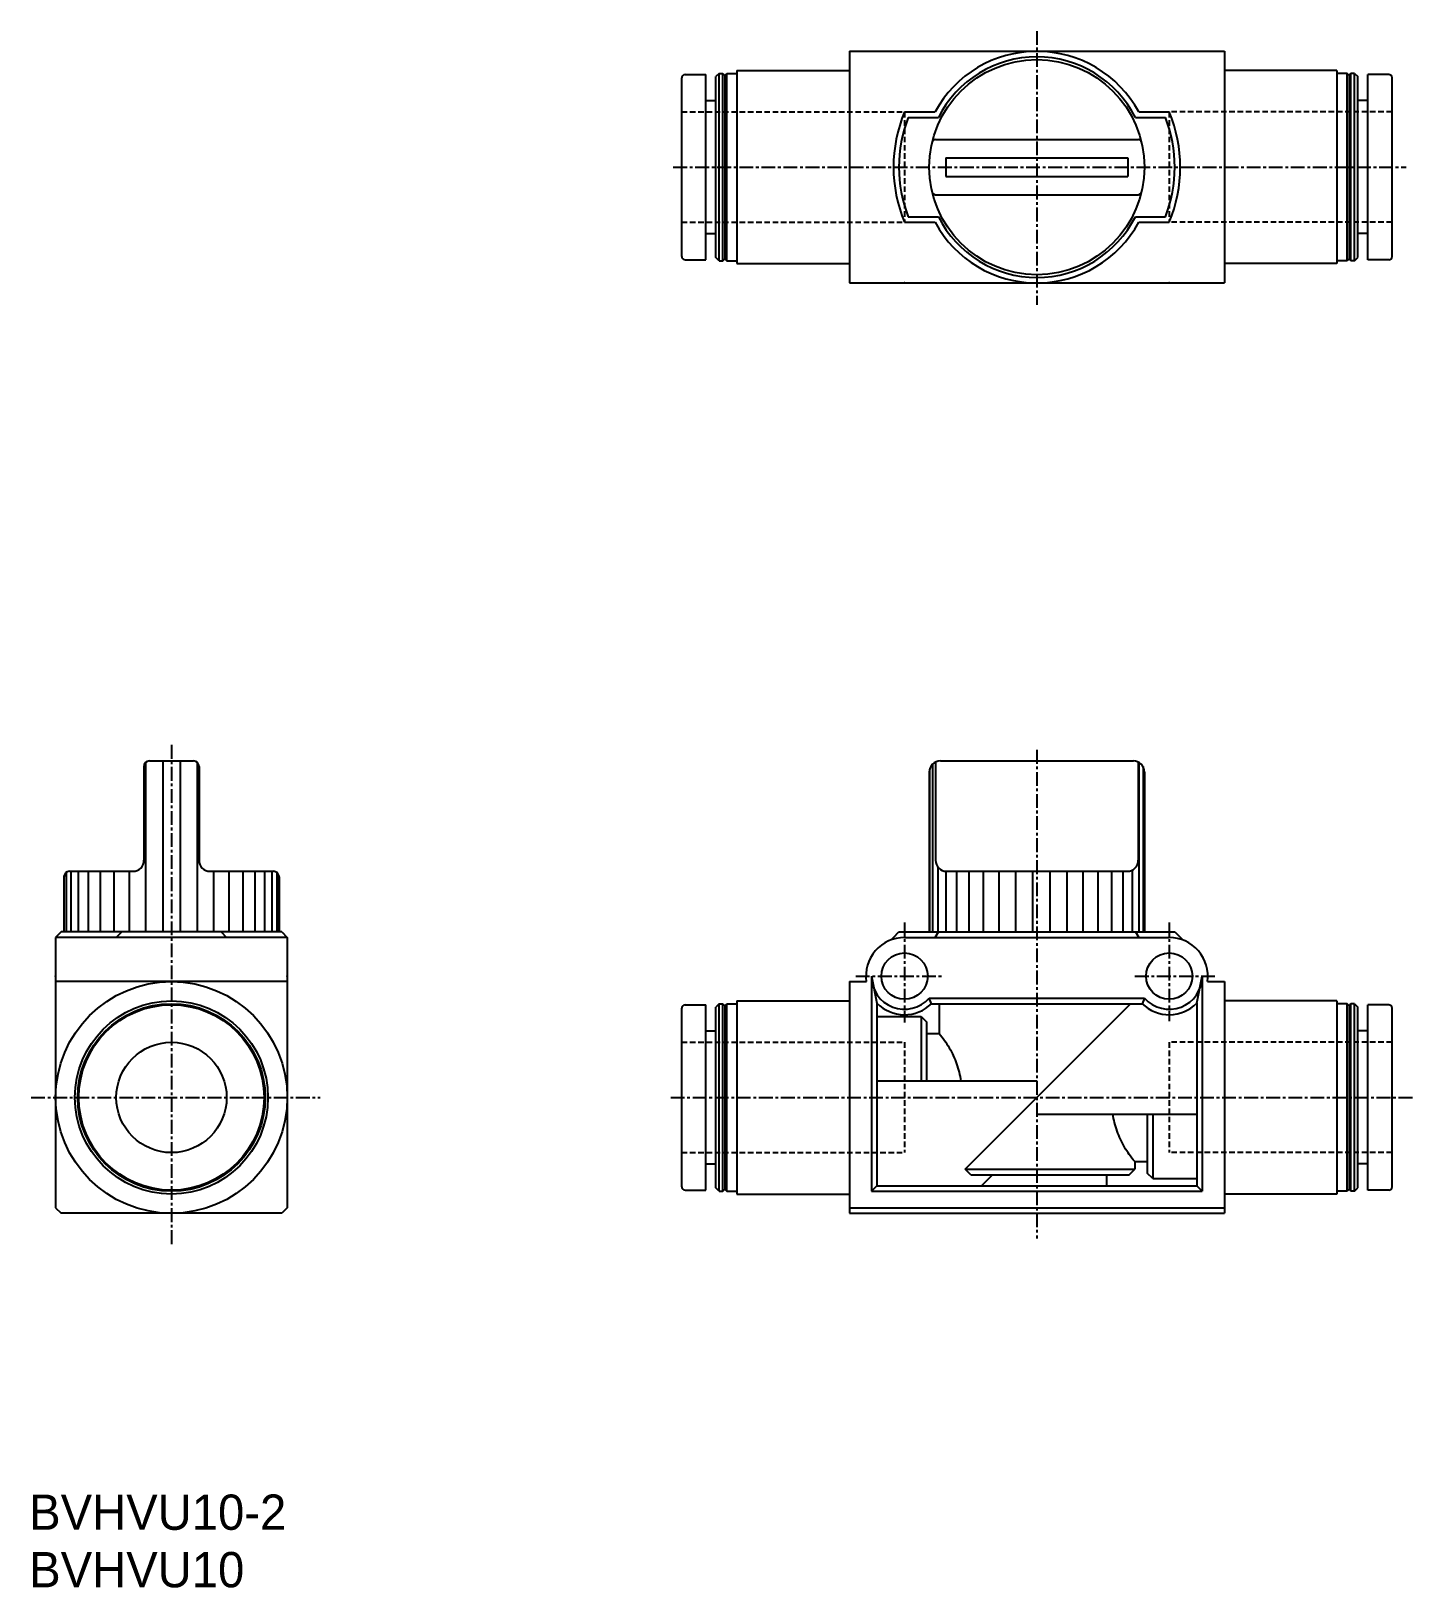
# Model space of a CAD drawing. Extents: x 92 to 218, y -38 to 103.
import ezdxf

# ---------------------------------------------------------------- set-up
doc = ezdxf.new("R2010")
doc.units = 0
doc.linetypes.add('CENTER', pattern=[2, 1.25, -0.25, 0.25, -0.25])
doc.linetypes.add('DASHED', pattern=[0.75, 0.5, -0.25])
doc.layers.get('0').update_dxf_attribs({"linetype": 'CONTINUOUS'})
doc.layers.add('CENTER', color=1, linetype='CENTER')

msp = doc.modelspace()

# ---------------------------------------------------------------- linework, layer by layer
at = {"color": 7, "linetype": 'CONTINUOUS'}
for p, q in [((166.5, 101.31), (200.5, 101.31)), ((166.5, 101.31), (166.5, 80.31)), ((200.5, 101.31), (200.5, 80.31)), ((151.3, 82.71), (151.3, 98.91)), ((151.6, 99.21), (153.5, 99.21)), ((153.5, 82.41), (153.5, 99.21)), ((154.7, 99.31), (154.4, 99.01)), ((154.4, 82.61), (154.4, 99.01)), ((154.7, 82.31), (154.7, 99.31)), ((154.7, 99.31), (155.03, 99.31)), ((155.03, 82.31), (155.03, 99.31)), ((155.03, 99.31), (155.2, 99.11)), ((155.2, 99.11), (155.38, 99.31)), ((155.2, 99.11), (155.2, 82.51)), ((155.38, 82.31), (155.38, 99.31)), ((155.38, 99.31), (156.3, 99.31)), ((156.3, 99.56), (156.3, 82.06)), ((156.3, 99.56), (166.5, 99.56)), ((210.7, 99.56), (200.5, 99.56)), ((210.7, 99.56), (210.7, 82.06)), ((211.63, 99.31), (210.7, 99.31)), ((211.63, 82.31), (211.63, 99.31)), ((211.8, 99.11), (211.63, 99.31)), ((211.98, 99.31), (211.8, 99.11)), ((211.8, 99.11), (211.8, 82.51)), ((211.98, 82.31), (211.98, 99.31)), ((212.3, 99.31), (211.98, 99.31)), ((212.3, 82.31), (212.3, 99.31)), ((212.3, 99.31), (212.6, 99.01)), ((212.6, 82.61), (212.6, 99.01)), ((213.5, 82.41), (213.5, 99.21)), ((215.4, 99.21), (213.5, 99.21)), ((215.7, 82.71), (215.7, 98.91)), ((153.5, 96.84), (154.4, 96.84)), ((213.5, 96.84), (212.6, 96.84)), ((171.5, 95.81), (174.27, 95.81)), ((171.84, 95.31), (174.57, 95.31)), ((192.43, 95.31), (195.16, 95.31)), ((192.74, 95.81), (195.5, 95.81)), ((174.31, 93.31), (192.69, 93.31)), ((175.25, 91.66), (191.75, 91.66)), ((175.25, 91.66), (175.25, 89.96)), ((191.75, 91.66), (191.75, 89.96)), ((175.25, 89.96), (191.75, 89.96)), ((174.31, 88.31), (192.69, 88.31)), ((171.84, 86.31), (174.57, 86.31)), ((192.43, 86.31), (195.16, 86.31)), ((153.5, 84.79), (154.4, 84.79)), ((171.5, 85.81), (174.27, 85.81)), ((192.74, 85.81), (195.5, 85.81)), ((213.5, 84.79), (212.6, 84.79)), ((151.6, 82.41), (153.5, 82.41)), ((154.7, 82.31), (154.4, 82.61)), ((154.7, 82.31), (155.03, 82.31)), ((155.03, 82.31), (155.2, 82.51)), ((155.2, 82.51), (155.38, 82.31)), ((155.38, 82.31), (156.3, 82.31)), ((156.3, 82.06), (166.5, 82.06)), ((210.7, 82.06), (200.5, 82.06)), ((211.63, 82.31), (210.7, 82.31)), ((211.8, 82.51), (211.63, 82.31)), ((211.98, 82.31), (211.8, 82.51)), ((212.3, 82.31), (211.98, 82.31)), ((212.3, 82.31), (212.6, 82.61)), ((215.4, 82.41), (213.5, 82.41)), ((166.5, 80.31), (200.5, 80.31)), ((102.7, 36.86), (102.7, 21.48)), ((103.04, 36.98), (107.04, 36.98)), ((104.25, 36.98), (104.25, 21.48)), ((105.82, 36.98), (105.82, 21.48)), ((107.37, 36.86), (107.37, 21.48)), ((174.31, 36.88), (174.31, 27.98)), ((174.75, 36.98), (192.25, 36.98)), ((192.69, 36.88), (192.69, 27.98)), ((192.75, 36.85), (192.75, 21.48)), ((102.54, 36.48), (102.54, 27.98)), ((107.54, 36.48), (107.54, 27.98)), ((173.75, 35.98), (173.75, 21.48)), ((173.78, 36.23), (173.78, 21.48)), ((174.04, 36.68), (174.04, 21.48)), ((193.13, 36.47), (193.13, 21.48)), ((193.25, 35.98), (193.25, 21.48)), ((95.48, 26.88), (95.48, 21.48)), ((95.79, 26.98), (101.54, 26.98)), ((95.92, 26.98), (95.92, 21.48)), ((96.59, 26.98), (96.59, 21.48)), ((97.48, 26.98), (97.48, 21.48)), ((98.57, 26.98), (98.57, 21.48)), ((99.82, 26.98), (99.82, 21.48)), ((101.21, 26.98), (101.21, 21.48)), ((108.54, 26.98), (114.29, 26.98)), ((108.86, 26.98), (108.86, 21.48)), ((110.25, 26.98), (110.25, 21.48)), ((111.5, 26.98), (111.5, 21.48)), ((112.59, 26.98), (112.59, 21.48)), ((113.48, 26.98), (113.48, 21.48)), ((114.15, 26.98), (114.15, 21.48)), ((114.59, 26.88), (114.59, 21.48)), ((174.53, 27.36), (174.53, 21.48)), ((175.26, 26.98), (175.26, 21.48)), ((175.31, 26.98), (191.69, 26.98)), ((176.2, 26.98), (176.2, 21.48)), ((177.34, 26.98), (177.34, 21.48)), ((178.63, 26.98), (178.63, 21.48)), ((180.04, 26.98), (180.04, 21.48)), ((181.55, 26.98), (181.55, 21.48)), ((183.11, 26.98), (183.11, 21.48)), ((184.68, 26.98), (184.68, 21.48)), ((186.21, 26.98), (186.21, 21.48)), ((187.68, 26.98), (187.68, 21.48)), ((189.04, 26.98), (189.04, 21.48)), ((190.26, 26.98), (190.26, 21.48)), ((191.3, 26.98), (191.3, 21.48)), ((192.14, 26.98), (192.14, 21.48)), ((95.29, 26.57), (95.29, 21.48)), ((95.29, 26.48), (95.29, 21.48)), ((114.78, 26.57), (114.78, 21.48)), ((114.79, 26.48), (114.79, 21.48)), ((95.04, 21.48), (94.54, 20.98)), ((115.04, 21.48), (95.04, 21.48)), ((100.54, 21.48), (100.04, 20.98)), ((109.54, 21.48), (110.04, 20.98)), ((115.04, 21.48), (115.54, 20.98)), ((170.5, 20.98), (171, 21.48)), ((171, 21.48), (196, 21.48)), ((174.27, 20.98), (174.57, 21.48)), ((192.43, 21.48), (192.74, 20.98)), ((196, 21.48), (196.72, 20.77)), ((94.54, 20.98), (94.54, -3.52)), ((115.54, 20.98), (94.54, 20.98)), ((115.54, 20.98), (115.54, -3.52)), ((170.28, 20.77), (170.5, 20.98)), ((171.5, 20.98), (195.5, 20.98)), ((115.54, 16.98), (94.54, 16.98)), ((166.5, 16.98), (166.5, -4.02)), ((166.5, 16.98), (168.04, 16.98)), ((168.5, 17.48), (168.5, -2.02)), ((168.5, 17.48), (169, 15.04)), ((198, 15.04), (198.5, 17.48)), ((198.5, 17.48), (198.5, -2.02)), ((198.97, 16.98), (200.5, 16.98)), ((200.5, 16.98), (200.5, -4.02)), ((151.3, -1.62), (151.3, 14.58)), ((151.6, 14.88), (153.5, 14.88)), ((153.5, -1.92), (153.5, 14.88)), ((154.7, 14.98), (154.4, 14.68)), ((154.4, -1.72), (154.4, 14.68)), ((154.7, -2.02), (154.7, 14.98)), ((154.7, 14.98), (155.03, 14.98)), ((155.03, -2.02), (155.03, 14.98)), ((155.03, 14.98), (155.2, 14.78)), ((155.2, 14.78), (155.38, 14.98)), ((155.2, 14.78), (155.2, -1.82)), ((155.38, -2.02), (155.38, 14.98)), ((155.38, 14.98), (156.3, 14.98)), ((156.3, 15.23), (156.3, -2.27)), ((156.3, 15.23), (166.5, 15.23)), ((169, 15.04), (169, -1.52)), ((173.74, 15.48), (193.27, 15.48)), ((173.95, 14.98), (173.74, 15.48)), ((173.95, 14.98), (193.05, 14.98)), ((174.63, 14.98), (174.63, 12.28)), ((177, -0.02), (192, 14.98)), ((193.27, 15.48), (193.05, 14.98)), ((198, 15.04), (198, -1.52)), ((210.7, 15.23), (200.5, 15.23)), ((210.7, 15.23), (210.7, -2.27)), ((211.63, 14.98), (210.7, 14.98)), ((211.63, -2.02), (211.63, 14.98)), ((211.8, 14.78), (211.63, 14.98)), ((211.98, 14.98), (211.8, 14.78)), ((211.8, 14.78), (211.8, -1.82)), ((211.98, -2.02), (211.98, 14.98)), ((212.3, 14.98), (211.98, 14.98)), ((212.3, -2.02), (212.3, 14.98)), ((212.3, 14.98), (212.6, 14.68)), ((212.6, -1.72), (212.6, 14.68)), ((213.5, -1.92), (213.5, 14.88)), ((215.4, 14.88), (213.5, 14.88)), ((215.7, -1.62), (215.7, 14.58)), ((169, 13.83), (173, 13.83)), ((173, 13.83), (173, 7.98)), ((173, 13.83), (173.5, 13.33)), ((173.5, 13.33), (173.5, 7.98)), ((153.5, 12.51), (154.4, 12.51)), ((173.5, 12.28), (174.63, 12.28)), ((213.5, 12.51), (212.6, 12.51)), ((169, 7.98), (183.5, 7.98)), ((183.5, 4.98), (198, 4.98)), ((193.5, 4.98), (193.5, -0.37)), ((194, 4.98), (194, -0.87)), ((153.5, 0.46), (154.4, 0.46)), ((192.37, 0.68), (192.37, -0.02)), ((192.37, 0.68), (193.5, 0.68)), ((213.5, 0.46), (212.6, 0.46)), ((177, -0.02), (192.37, -0.02)), ((177.5, -0.52), (177, -0.02)), ((177.5, -0.52), (191.87, -0.52)), ((178.48, -1.52), (179.48, -0.52)), ((189.8, -0.52), (189.8, -1.52)), ((191.87, -0.52), (192.37, -0.02)), ((194, -0.87), (193.5, -0.37)), ((194, -0.87), (198, -0.87)), ((151.6, -1.92), (153.5, -1.92)), ((154.7, -2.02), (154.4, -1.72)), ((154.7, -2.02), (155.03, -2.02)), ((155.03, -2.02), (155.2, -1.82)), ((155.2, -1.82), (155.38, -2.02)), ((155.38, -2.02), (156.3, -2.02)), ((156.3, -2.27), (166.5, -2.27)), ((168.5, -2.02), (169, -1.52)), ((168.5, -2.02), (198.5, -2.02)), ((169, -1.52), (198, -1.52)), ((198.5, -2.02), (198, -1.52)), ((210.7, -2.27), (200.5, -2.27)), ((211.63, -2.02), (210.7, -2.02)), ((211.8, -1.82), (211.63, -2.02)), ((211.98, -2.02), (211.8, -1.82)), ((212.3, -2.02), (211.98, -2.02)), ((212.3, -2.02), (212.6, -1.72)), ((215.4, -1.92), (213.5, -1.92)), ((94.54, -3.52), (95.04, -4.02)), ((115.04, -4.02), (95.04, -4.02)), ((115.54, -3.52), (115.04, -4.02)), ((166.5, -3.52), (200.5, -3.52)), ((166.5, -4.02), (200.5, -4.02))]:
    msp.add_line(p, q, dxfattribs=at)
at = {"color": 3, "linetype": 'DASHED'}
for p, q in [((151.3, 95.81), (171.5, 95.81)), ((171.5, 95.81), (171.5, 85.81)), ((215.7, 95.81), (195.5, 95.81)), ((195.5, 95.81), (195.5, 85.81)), ((151.3, 85.81), (171.5, 85.81)), ((215.7, 85.81), (195.5, 85.81)), ((151.3, 11.48), (171.5, 11.48)), ((171.5, 11.48), (171.5, 1.48)), ((215.7, 11.48), (195.5, 11.48)), ((195.5, 11.48), (195.5, 1.48)), ((151.3, 1.48), (171.5, 1.48)), ((215.7, 1.48), (195.5, 1.48))]:
    msp.add_line(p, q, dxfattribs=at)
at = {"color": 7, "linetype": 'CONTINUOUS'}
for points in [[(174.63, 12.28, -0.051007), (175.56, 10.98, -0.044727), (176.22, 9.53, -0.042584), (176.62, 7.98)], [(192.37, 0.68, -0.051006), (191.45, 1.98, -0.044727), (190.78, 3.44, -0.042584), (190.38, 4.98)]]:
    msp.add_lwpolyline(points, format="xyb", dxfattribs=at)
for centre, radius in [((183.5, 90.81), 9.75), ((171.5, 17.48), 2.1), ((195.5, 17.48), 2.1), ((105.04, 6.48), 10.5), ((105.04, 6.48), 8.75), ((105.04, 6.48), 8.5), ((105.04, 6.48), 8.4), ((105.04, 6.48), 5)]:
    msp.add_circle(centre, radius, dxfattribs=at)
for centre, radius, start, end in [((183.5, 90.81), 10.5, 28.4369, 151.5631), ((183.5, 90.81), 10, 26.7437, 153.2563), ((151.6, 98.91), 0.3, 90, 180), ((215.4, 98.91), 0.3, 0, 90), ((183.5, 90.81), 13, 157.3801, 202.6199), ((183.5, 90.81), 12.5, 158.8998, 201.1002), ((183.5, 90.81), 12.5, 338.8998, 21.1002), ((183.5, 90.81), 13, 337.3801, 22.6199), ((174.31, 93.01), 0.3, 90, 166.5377), ((192.69, 93.01), 0.3, 13.4622, 90), ((174.31, 88.61), 0.3, 193.4623, 270), ((192.69, 88.61), 0.3, 270, 346.5378), ((183.5, 90.81), 10, 206.7437, 333.2563), ((183.5, 90.81), 10.5, 208.4369, 331.5631), ((151.6, 82.71), 0.3, 180, 270), ((215.4, 82.71), 0.3, 270, 0), ((103.04, 36.48), 0.5, 90, 180), ((107.04, 36.48), 0.5, 0, 90), ((174.75, 35.98), 1, 90, 180), ((192.25, 35.98), 1, 0, 90), ((95.79, 26.48), 0.5, 90, 180), ((101.54, 27.98), 1, 270, 0), ((108.54, 27.98), 1, 180, 270), ((114.29, 26.48), 0.5, 0, 90), ((175.31, 27.98), 1, 180, 270), ((191.69, 27.98), 1, 270, 0), ((171.5, 17.48), 3.5, 90, 188.2132), ((195.5, 17.48), 3.5, 351.7868, 90), ((171.5, 17.48), 3, 180, 318.1897), ((195.5, 17.48), 3, 221.8103, 0), ((151.6, 14.58), 0.3, 90, 180), ((171.5, 17.48), 3.5, 224.4153, 314.4153), ((195.5, 17.48), 3.5, 225.5847, 315.5847), ((215.4, 14.58), 0.3, 0, 90), ((151.6, -1.62), 0.3, 180, 270), ((215.4, -1.62), 0.3, 270, 0)]:
    msp.add_arc(centre, radius, start, end, dxfattribs=at)
for p in [(171.5, 80.31), (195.5, 80.31), (94.54, 17.48), (115.54, 17.48)]:
    msp.add_point(p, dxfattribs=at)
at = {"layer": 'CENTER', "color": 1, "linetype": 'CENTER'}
for p, q in [((183.5, 103.14), (183.5, 78.32)), ((150.53, 90.81), (216.98, 90.81)), ((105.04, 38.44), (105.04, -6.92)), ((183.5, 37.98), (183.5, -6.31)), ((171.5, 22.33), (171.5, 13.27)), ((195.5, 22.33), (195.5, 13.41)), ((167.09, 17.48), (174.84, 17.48)), ((192.39, 17.48), (199.69, 17.48)), ((92.32, 6.48), (118.51, 6.48)), ((150.3, 6.48), (217.77, 6.48))]:
    msp.add_line(p, q, dxfattribs=at)
for p in [(171.5, 17.48), (195.5, 17.48)]:
    msp.add_point(p, dxfattribs=at)

# ---------------------------------------------------------------- texts
at = {"color": 7, "linetype": 'CONTINUOUS'}
for s, p in [('BVHVU10-2', (92.14, -32.71)), ('BVHVU10', (92.14, -37.92))]:
    msp.add_text(s, height=3.2, dxfattribs=at).set_placement(p)

doc.saveas('drawing.dxf')
